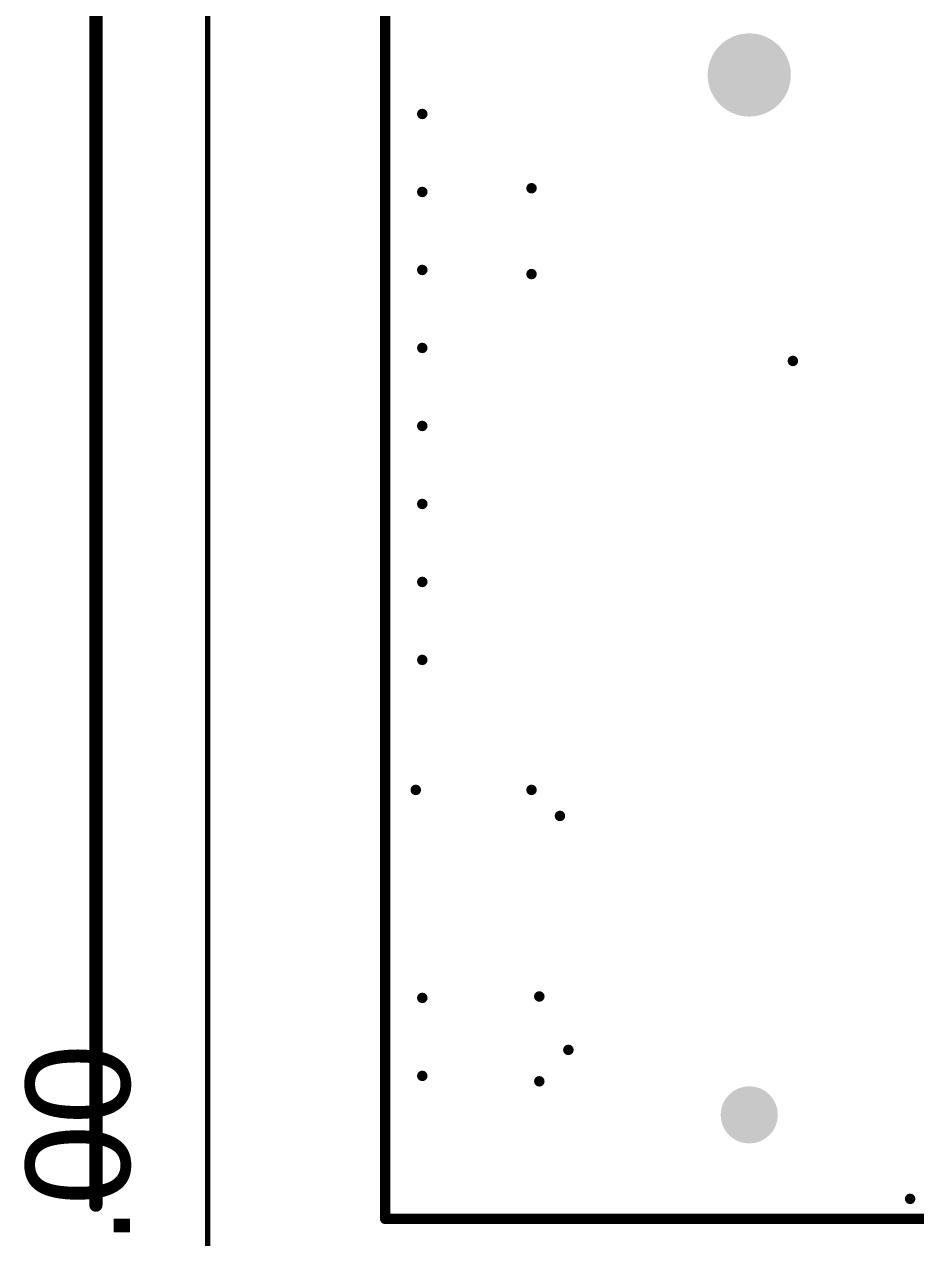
# Model space of a CAD drawing. Header units: inches. Extents: x -0.46 to 4.93, y -0.49 to 6.86.
# Drawn here: x -0.139 to 0.536, y 3.365 to 4.284 of the extents above; entities that cross this region are included whole.
import ezdxf

# ---------------------------------------------------------------- set-up
doc = ezdxf.new("R2010")
doc.units = ezdxf.units.IN
doc.header["$MEASUREMENT"] = 0
for name, color, linetype in [('Board', 6, 'Continuous'), ('Dimensions', 56, 'Continuous'), ('Pad Holes', 156, 'Continuous'), ('Top Courtyard', 56, 'Continuous'), ('Via Holes', 16, 'Continuous')]:
    doc.layers.add(name, color=color, linetype=linetype)
doc.styles.add('Arial', font='', dxfattribs={"height": 0.2})
doc.styles.get('Arial').set_extended_font_data('Arial')

# ---------------------------------------------------------------- blocks, each defined once
blk = doc.blocks.new('MDT420E0_001_22_30_778')
at = {"layer": 'Pad Holes'}
h = blk.add_hatch(color=7, dxfattribs=at)
edge = h.paths.add_edge_path()
edge.add_arc((0.3937, 0), 0.0315, 0, 360)
h = blk.add_hatch(color=7, dxfattribs=at)
edge = h.paths.add_edge_path()
edge.add_arc((-0.3937, 0), 0.02165, 0, 360)
at = {"layer": 'Top Courtyard'}
for points in [[(-0.47244, 0.27559, 0.00787, 0.00787, 0), (0.47244, 0.27559, 0.00787, 0.00787, 0)], [(-0.47244, 0.27559, 0.00787, 0.00787, 0), (-0.47244, -1.14173, 0.00787, 0.00787, 0)]]:
    blk.add_lwpolyline(points, format="xyseb", dxfattribs=at)
blk.add_lwpolyline([(-0.47441, 0.27559, 0.00394, 0.00394, 1), (-0.47047, 0.27559, 0.00394, 0.00394, 1)], format="xyseb", close=True, dxfattribs=at)
blk.add_lwpolyline([(-0.47441, 0.27559, 0.00394, 0.00394, 1), (-0.47047, 0.27559, 0.00394, 0.00394, 1)], format="xyseb", close=True, dxfattribs=at)

msp = doc.modelspace()

# ---------------------------------------------------------------- hatches: boundary and pattern name
at = {"layer": 'Via Holes'}
h = msp.add_hatch(color=7, dxfattribs=at)
edge = h.paths.add_edge_path()
edge.add_arc((0.1624, 4.21573), 0.004, 0, 360)
h = msp.add_hatch(color=7, dxfattribs=at)
edge = h.paths.add_edge_path()
edge.add_arc((0.24508, 4.15952), 0.004, 0, 360)
h = msp.add_hatch(color=7, dxfattribs=at)
edge = h.paths.add_edge_path()
edge.add_arc((0.1624, 4.15667), 0.004, 0, 360)
h = msp.add_hatch(color=7, dxfattribs=at)
edge = h.paths.add_edge_path()
edge.add_arc((0.1624, 4.09762), 0.004, 0, 360)
h = msp.add_hatch(color=7, dxfattribs=at)
edge = h.paths.add_edge_path()
edge.add_arc((0.24508, 4.09451), 0.004, 0, 360)
h = msp.add_hatch(color=7, dxfattribs=at)
edge = h.paths.add_edge_path()
edge.add_arc((0.1624, 4.03856), 0.004, 0, 360)
h = msp.add_hatch(color=7, dxfattribs=at)
edge = h.paths.add_edge_path()
edge.add_arc((0.44292, 4.02872), 0.004, 0, 360)
h = msp.add_hatch(color=7, dxfattribs=at)
edge = h.paths.add_edge_path()
edge.add_arc((0.1624, 3.97951), 0.004, 0, 360)
h = msp.add_hatch(color=7, dxfattribs=at)
edge = h.paths.add_edge_path()
edge.add_arc((0.1624, 3.92045), 0.004, 0, 360)
h = msp.add_hatch(color=7, dxfattribs=at)
edge = h.paths.add_edge_path()
edge.add_arc((0.1624, 3.8614), 0.004, 0, 360)
h = msp.add_hatch(color=7, dxfattribs=at)
edge = h.paths.add_edge_path()
edge.add_arc((0.1624, 3.80234), 0.004, 0, 360)
h = msp.add_hatch(color=7, dxfattribs=at)
edge = h.paths.add_edge_path()
edge.add_arc((0.15748, 3.70392), 0.004, 0, 360)
h = msp.add_hatch(color=7, dxfattribs=at)
edge = h.paths.add_edge_path()
edge.add_arc((0.24508, 3.70392), 0.004, 0, 360)
h = msp.add_hatch(color=7, dxfattribs=at)
edge = h.paths.add_edge_path()
edge.add_arc((0.2666, 3.68423), 0.004, 0, 360)
h = msp.add_hatch(color=7, dxfattribs=at)
edge = h.paths.add_edge_path()
edge.add_arc((0.1624, 3.54644), 0.004, 0, 360)
h = msp.add_hatch(color=7, dxfattribs=at)
edge = h.paths.add_edge_path()
edge.add_arc((0.25098, 3.54752), 0.004, 0, 360)
h = msp.add_hatch(color=7, dxfattribs=at)
edge = h.paths.add_edge_path()
edge.add_arc((0.27298, 3.50707), 0.004, 0, 360)
h = msp.add_hatch(color=7, dxfattribs=at)
edge = h.paths.add_edge_path()
edge.add_arc((0.1624, 3.48738), 0.004, 0, 360)
h = msp.add_hatch(color=7, dxfattribs=at)
edge = h.paths.add_edge_path()
edge.add_arc((0.25098, 3.48329), 0.004, 0, 360)
h = msp.add_hatch(color=7, dxfattribs=at)
edge = h.paths.add_edge_path()
edge.add_arc((0.53165, 3.39429), 0.004, 0, 360)

# ---------------------------------------------------------------- linework, layer by layer
at = {"layer": 'Board'}
msp.add_lwpolyline([(0, 0, 0.00394, 0.00394, 0), (0, 6.5748, 0.00394, 0.00394, 0)], format="xyseb", dxfattribs=at)
at = {"layer": 'Dimensions'}
msp.add_lwpolyline([(-0.08465, 3.38953, 0.01, 0.01, 0), (-0.08465, 6.41732, 0.01, 0.01, 0)], format="xyseb", dxfattribs=at)
msp.add_lwpolyline([(-0.08715, 3.38953, 0.005, 0.005, 1), (-0.08215, 3.38953, 0.005, 0.005, 1)], format="xyseb", close=True, dxfattribs=at)

# ---------------------------------------------------------------- block references
at = {"rotation": 90}
msp.add_blockref('MDT420E0_001_22_30_778', (0.4099, 3.85156), dxfattribs=at)

# ---------------------------------------------------------------- texts
at = {"layer": 'Dimensions', "style": 'Arial'}
msp.add_text('159.00', height=0.07874, rotation=90, dxfattribs=at).set_placement((-0.05896, 3.17527))

doc.saveas('drawing.dxf')
